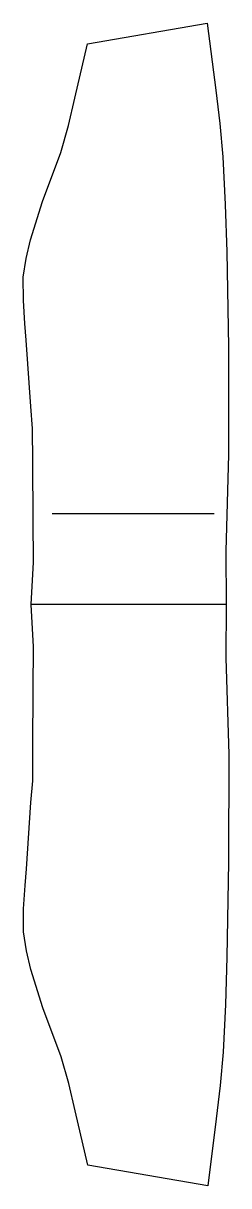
# Model space of a CAD drawing. Header units: inches. Extents: x 0 to 3.7, y 0 to 20.8.
import ezdxf

# ---------------------------------------------------------------- set-up
doc = ezdxf.new("R2010")
doc.units = ezdxf.units.IN

msp = doc.modelspace()

# ---------------------------------------------------------------- linework, layer by layer
at = {"layer": 'T001L001'}
for points in [[(0.144, 10.4), (0.181, 11.159), (0.177, 11.916), (0.169, 12.948), (0.168, 13.552), (0.134, 13.943), (0.053, 15.129), (0.031, 15.427), (0.002, 15.842), (0, 16.257), (0.055, 16.594), (0.129, 16.928), (0.347, 17.613), (0.676, 18.492), (0.809, 18.973), (0.927, 19.459), (1.149, 20.434), (3.297, 20.802), (3.45, 19.607), (3.52, 19.008), (3.577, 18.409), (3.619, 17.561), (3.644, 16.712), (3.675, 15.014), (3.679, 13.084), (3.628, 11.355), (3.635, 10.401), (3.629, 9.447), (3.681, 7.718), (3.678, 5.788), (3.648, 4.09), (3.624, 3.241), (3.582, 2.393), (3.526, 1.794), (3.456, 1.195), (3.304, 0), (1.155, 0.366), (0.933, 1.341), (0.815, 1.827), (0.682, 2.308), (0.352, 3.186), (0.134, 3.871), (0.059, 4.206), (0.004, 4.542), (0.006, 4.957), (0.035, 5.372), (0.056, 5.67), (0.137, 6.856), (0.17, 7.248), (0.171, 7.852), (0.178, 8.883), (0.182, 9.641), (0.144, 10.4)], [(0.521, 12.028), (3.418, 12.028)], [(3.635, 10.401), (0.144, 10.4)]]:
    msp.add_lwpolyline(points, dxfattribs=at)

doc.saveas('drawing.dxf')
